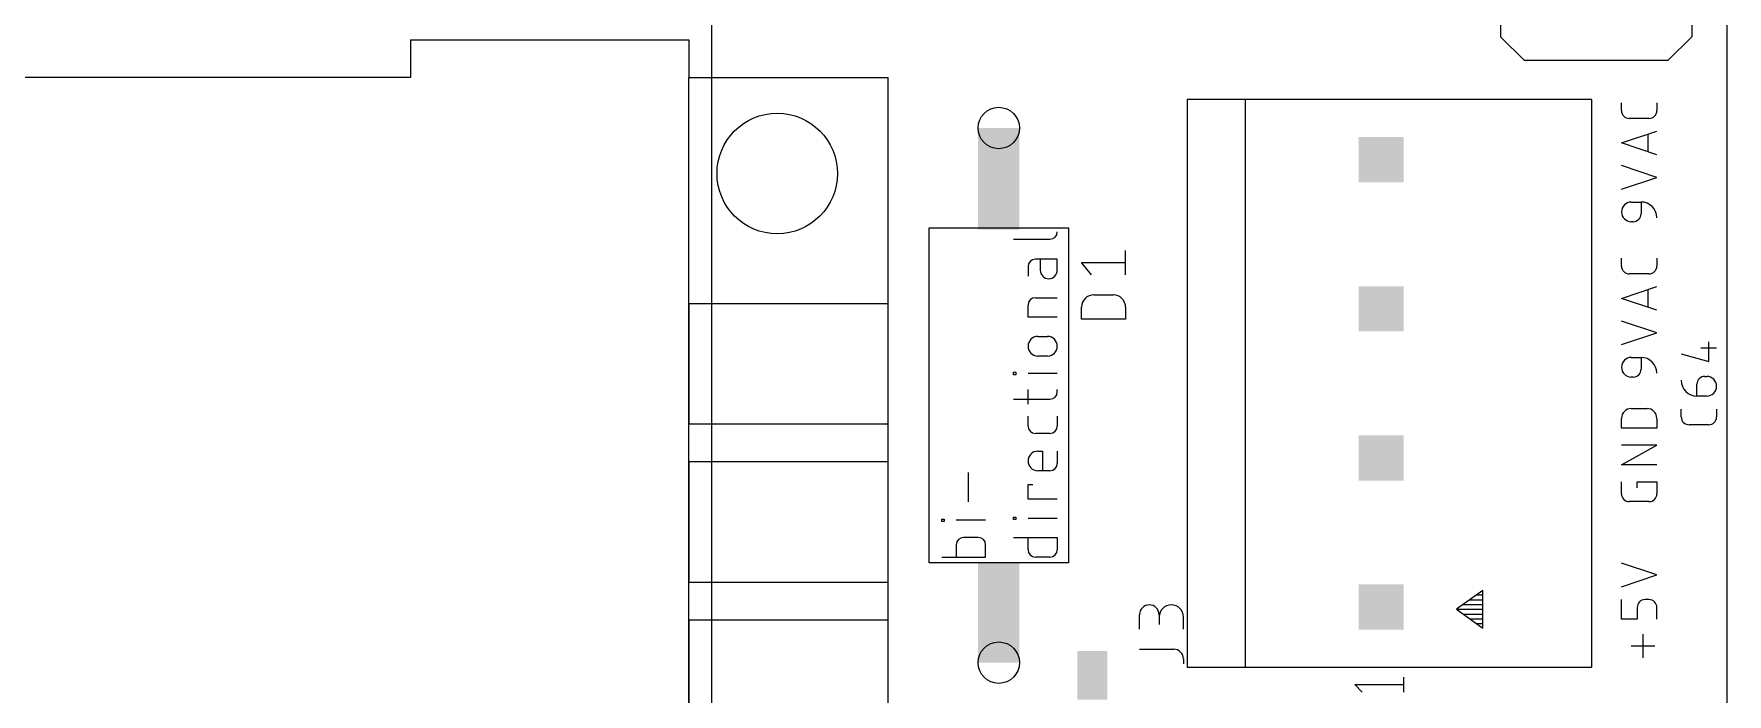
# Model space of a CAD drawing. Extents: x 0 to 90, y 0 to 113.
# Drawn here: x 45 to 90, y 31.91 to 49.45 of the extents above; entities that cross this region are included whole.
import ezdxf

# ---------------------------------------------------------------- set-up
doc = ezdxf.new("R2010")
doc.units = 0
for name, color, linetype in [('20', 30, 'CONTINUOUS'), ('21', 253, 'CONTINUOUS'), ('25', 253, 'CONTINUOUS'), ('51', 253, 'CONTINUOUS')]:
    doc.layers.add(name, color=color, linetype=linetype)

# ---------------------------------------------------------------- blocks, each defined once
blk = doc.blocks.new('RECT')
blk.add_solid([(-0.5, -0.5), (0.5, -0.5), (-0.5, 0.5), (0.5, 0.5)])

msp = doc.modelspace()

# ---------------------------------------------------------------- linework, layer by layer
at = {"layer": '20'}
msp.add_line((90, 0), (90, 84), dxfattribs=at)
msp.add_circle((64.755, 45.7375), 1.6, dxfattribs=at)
at = {"layer": '21'}
for p, q in [((63.005, 52.9875), (63.005, 0.9875)), ((83.9788, 50.6412), (83.9788, 49.3713)), ((89.0588, 50.6412), (89.0588, 49.3713)), ((55.005, 49.2875), (55.005, 48.2875)), ((55.005, 49.2875), (62.405, 49.2875)), ((62.405, 49.2875), (62.405, 48.2875)), ((83.9788, 49.3713), (84.6138, 48.7363)), ((89.0588, 49.3713), (88.4237, 48.7363)), ((88.4237, 48.7363), (84.6138, 48.7363)), ((55.005, 48.2875), (27.005, 48.2875)), ((62.405, 48.2875), (67.705, 48.2875)), ((62.405, 5.6875), (62.405, 48.2875)), ((67.705, 5.6875), (67.705, 48.2875)), ((77.2037, 47.7037), (75.6538, 47.7037)), ((75.6538, 47.7037), (75.6538, 32.6238)), ((86.4038, 47.7037), (77.2037, 47.7037)), ((77.2037, 32.6238), (77.2037, 47.7037)), ((86.4038, 32.6238), (86.4038, 47.7037)), ((87.1919, 47.4078), (87.1919, 47.6166)), ((88.1317, 47.6166), (88.1317, 47.4078)), ((87.1919, 46.5482), (88.1317, 46.8615)), ((87.9228, 47.199), (87.4007, 47.199)), ((88.1317, 46.2349), (87.1919, 46.5482)), ((87.8967, 46.7831), (87.8967, 46.3132)), ((88.1317, 45.6338), (87.1919, 45.9471)), ((87.1919, 45.3205), (88.1317, 45.6338)), ((87.4529, 44.9805), (87.714, 44.9805)), ((87.714, 44.9805), (87.714, 44.6672)), ((68.7938, 35.3963), (68.7938, 44.2963)), ((68.7938, 44.2963), (72.4938, 44.2963)), ((72.4938, 44.2963), (72.4938, 35.3963)), ((87.5051, 44.4584), (87.4529, 44.4584)), ((87.1919, 43.2803), (87.1919, 43.4892)), ((88.1317, 43.4892), (88.1317, 43.2803)), ((87.9228, 43.0715), (87.4007, 43.0715)), ((87.1919, 42.4207), (88.1317, 42.734)), ((88.1317, 42.1074), (87.1919, 42.4207)), ((87.8967, 42.6556), (87.8967, 42.1857)), ((62.405, 42.2875), (62.405, 39.0875)), ((62.405, 42.2875), (67.705, 42.2875)), ((88.1317, 41.5063), (87.1919, 41.8196)), ((87.1919, 41.193), (88.1317, 41.5063)), ((88.7794, 40.951), (89.5103, 40.7422)), ((89.3015, 41.1077), (89.7191, 41.1077)), ((89.5103, 40.7422), (89.5103, 41.2643)), ((87.4529, 40.853), (87.714, 40.853)), ((87.714, 40.853), (87.714, 40.5397)), ((87.5051, 40.3309), (87.4529, 40.3309)), ((89.197, 39.8278), (89.197, 40.141)), ((89.4059, 40.3499), (89.4581, 40.3499)), ((89.4581, 39.8278), (89.197, 39.8278)), ((87.1919, 38.9731), (87.1919, 39.2341)), ((87.4529, 39.4952), (87.8706, 39.4952)), ((88.1317, 39.2341), (88.1317, 38.9731)), ((88.7794, 39.2721), (88.7794, 39.4809)), ((89.7191, 39.4809), (89.7191, 39.2721)), ((62.405, 39.0875), (67.705, 39.0875)), ((88.1317, 38.9731), (87.1919, 38.9731)), ((89.5103, 39.0632), (88.9882, 39.0632)), ((87.1919, 37.9977), (88.1317, 38.5198)), ((88.1317, 38.5198), (87.1919, 38.5198)), ((62.405, 38.0875), (62.405, 34.8875)), ((62.405, 38.0875), (67.705, 38.0875)), ((88.1317, 37.9977), (87.1919, 37.9977)), ((87.1919, 37.2312), (87.1919, 37.5444)), ((87.6095, 37.3878), (87.6095, 37.5444)), ((87.6095, 37.5444), (88.1317, 37.5444)), ((88.1317, 37.5444), (88.1317, 37.2312)), ((87.9228, 37.0223), (87.4007, 37.0223)), ((72.4938, 35.3963), (68.7938, 35.3963)), ((88.1317, 35.0761), (87.1919, 35.3894)), ((62.405, 34.8875), (67.705, 34.8875)), ((83.5038, 34.6638), (82.8038, 34.1638)), ((83.5038, 33.6638), (83.5038, 34.6638)), ((87.1919, 34.7629), (88.1317, 35.0761)), ((82.9805, 34.29), (83.5038, 34.29)), ((83.1583, 34.417), (83.5038, 34.417)), ((83.3361, 34.544), (83.5038, 34.544)), ((87.1919, 33.9007), (87.1919, 34.4228)), ((87.6095, 34.2139), (87.6095, 33.9007)), ((87.9228, 34.4228), (87.8184, 34.4228)), ((88.1317, 33.9007), (88.1317, 34.2139)), ((62.405, 33.8875), (62.405, 30.6875)), ((62.405, 33.8875), (67.705, 33.8875)), ((82.8038, 34.1638), (83.5038, 33.6638)), ((82.8048, 34.163), (83.5038, 34.163)), ((82.9826, 34.036), (83.5038, 34.036)), ((83.1604, 33.909), (83.5038, 33.909)), ((83.3382, 33.782), (83.5038, 33.782)), ((87.6095, 33.9007), (87.1919, 33.9007)), ((87.7662, 32.8731), (87.7662, 33.4996)), ((88.0794, 33.1864), (87.4529, 33.1864)), ((75.6538, 32.6238), (77.2037, 32.6238)), ((77.2037, 32.6238), (86.4038, 32.6238)), ((80.3038, 31.9638), (80.1038, 32.1638)), ((80.1038, 32.1638), (81.4038, 32.1638)), ((81.4038, 31.9638), (81.4038, 32.3638))]:
    msp.add_line(p, q, dxfattribs=at)
for centre, radius, start, end in [((87.4007, 47.4078), 0.2089, 180.0017, 270), ((87.9228, 47.4078), 0.2088, 270, 0), ((87.4529, 44.7194), 0.2611, 90, 270), ((87.5051, 44.6672), 0.2088, 270, 0), ((87.714, 44.5628), 0.4177, 0, 90), ((87.4007, 43.2803), 0.2089, 180.0017, 270), ((87.9228, 43.2803), 0.2088, 270, 0), ((87.4529, 40.5919), 0.2611, 90, 270), ((87.5051, 40.5397), 0.2088, 270, 0), ((87.714, 40.4353), 0.4177, 0, 90), ((89.197, 40.2455), 0.4177, 180.0009, 270), ((89.4059, 40.141), 0.2088, 90, 180), ((89.4581, 40.0888), 0.2611, 270, 90), ((87.4529, 39.2341), 0.2611, 90, 180), ((87.8706, 39.2341), 0.2611, 359.9993, 90), ((88.9882, 39.2721), 0.2089, 180.0017, 270), ((89.5103, 39.2721), 0.2088, 270, 0), ((87.4007, 37.2312), 0.2089, 180.0017, 270), ((87.9228, 37.2312), 0.2088, 270, 0), ((87.8184, 34.2139), 0.2088, 90, 180), ((87.9228, 34.2139), 0.2088, 0, 90)]:
    msp.add_arc(centre, radius, start, end, dxfattribs=at)
at = {"layer": '25'}
for p, q in [((74.013, 43.0463), (74.013, 43.6955)), ((73.1042, 43.0463), (72.8445, 43.3709)), ((72.8445, 43.3709), (74.013, 43.3709)), ((73.1691, 42.5144), (73.6884, 42.5144)), ((72.8445, 41.8652), (72.8445, 42.1898)), ((74.013, 41.8652), (72.8445, 41.8652)), ((74.013, 42.1898), (74.013, 41.8652)), ((74.3846, 33.6314), (74.3846, 34.0208)), ((74.9038, 34.0208), (74.9038, 33.7612)), ((75.553, 33.6314), (75.553, 33.9559)), ((74.3846, 33.104), (75.2933, 33.104)), ((75.553, 32.8444), (75.553, 32.7146))]:
    msp.add_line(p, q, dxfattribs=at)
for centre, radius, start, end in [((73.1691, 42.1898), 0.3246, 90, 180), ((73.6884, 42.1898), 0.3246, 359.9994, 90), ((74.6442, 34.0208), 0.2596, 0, 180), ((75.2284, 33.9559), 0.3246, 0, 180), ((75.2933, 32.8444), 0.2596, 0, 90)]:
    msp.add_arc(centre, radius, start, end, dxfattribs=at)
at = {"layer": '51'}
for p, q in [((71.0308, 43.9917), (72.0045, 43.9917)), ((71.4203, 43.2667), (71.4203, 43.0071)), ((72.1992, 43.4615), (71.615, 43.4615)), ((71.7448, 43.4615), (71.7448, 43.1694)), ((72.1992, 43.1694), (72.1992, 43.4615)), ((71.615, 42.4387), (72.1992, 42.4387)), ((71.4203, 41.9194), (71.4203, 42.2439)), ((72.1992, 41.9194), (71.4203, 41.9194)), ((71.6799, 41.41), (71.9396, 41.41)), ((71.9396, 40.8907), (71.6799, 40.8907)), ((71.0308, 40.394), (71.0308, 40.4589)), ((71.0308, 40.4589), (71.0957, 40.4589)), ((71.0957, 40.394), (71.0308, 40.394)), ((71.0957, 40.4589), (71.0957, 40.394)), ((72.1992, 40.4264), (71.4203, 40.4264)), ((71.0308, 39.7427), (72.0045, 39.7427)), ((71.4203, 39.6129), (71.4203, 40.0023)), ((72.1992, 39.9374), (72.1992, 40.0023)), ((71.4203, 39.0293), (71.4203, 39.289)), ((72.1992, 39.289), (72.1992, 39.0293)), ((72.0045, 38.8346), (71.615, 38.8346)), ((71.6799, 38.362), (71.8097, 38.362)), ((71.8097, 38.362), (71.8097, 37.8427)), ((72.1992, 38.362), (72.1992, 38.0374)), ((72.0045, 37.8427), (71.6799, 37.8427)), ((69.8398, 37.0153), (69.8398, 37.7942)), ((71.4203, 37.0873), (71.4203, 37.4768)), ((71.4203, 37.4768), (71.5501, 37.4768)), ((72.1992, 37.0873), (71.4203, 37.0873)), ((69.1258, 36.496), (69.1258, 36.5609)), ((69.1258, 36.5609), (69.1907, 36.5609)), ((69.1907, 36.496), (69.1258, 36.496)), ((69.1907, 36.5609), (69.1907, 36.496)), ((70.2942, 36.5284), (69.5153, 36.5284)), ((71.0308, 36.5459), (71.0308, 36.6108)), ((71.0308, 36.6108), (71.0957, 36.6108)), ((71.0957, 36.5459), (71.0308, 36.5459)), ((71.0957, 36.6108), (71.0957, 36.5459)), ((72.1992, 36.5783), (71.4203, 36.5783)), ((70.0995, 36.0701), (69.71, 36.0701)), ((71.0308, 36.0701), (72.1992, 36.0701)), ((71.4203, 35.7455), (71.4203, 36.0701)), ((72.1992, 36.0701), (72.1992, 35.7455)), ((69.1258, 35.5508), (70.2942, 35.5508)), ((69.5153, 35.8754), (69.5153, 35.5508)), ((70.2942, 35.5508), (70.2942, 35.8754)), ((72.0045, 35.5508), (71.615, 35.5508))]:
    msp.add_line(p, q, dxfattribs=at)
for centre in [(70.6437, 46.9462), (70.6437, 32.7463)]:
    msp.add_circle(centre, 0.55, dxfattribs=at)
for centre, radius, start, end in [((72.0045, 44.1865), 0.1947, 270, 0), ((71.615, 43.2667), 0.1947, 90, 180), ((71.972, 43.1694), 0.2272, 180, 0), ((71.615, 42.2439), 0.1947, 90.0009, 180), ((71.6799, 41.1503), 0.2596, 90, 270), ((71.9396, 41.1503), 0.2596, 270, 90), ((72.0045, 39.9374), 0.1947, 270, 0), ((71.615, 39.0293), 0.1947, 180, 270), ((72.0045, 39.0293), 0.1947, 270, 0), ((71.6799, 38.1023), 0.2596, 90, 270), ((72.0045, 38.0374), 0.1947, 270, 0), ((69.71, 35.8754), 0.1947, 90, 180), ((70.0995, 35.8754), 0.1947, 0, 90), ((71.615, 35.7455), 0.1947, 180, 270), ((72.0045, 35.7455), 0.1947, 270, 0)]:
    msp.add_arc(centre, radius, start, end, dxfattribs=at)

# ---------------------------------------------------------------- block references
at = {"layer": '21', "yscale": 1.1, "rotation": 270}
for p, xscale in [((70.6437, 45.0963), 1.7), ((70.6437, 34.5712), 1.65)]:
    msp.add_blockref('RECT', p, dxfattribs=dict(at, xscale=xscale))
at = {"layer": '51', "yscale": 1.1, "rotation": 270}
for p in [(70.6437, 46.4462), (70.6437, 33.2463)]:
    msp.add_blockref('RECT', p, dxfattribs=at)
at = {"layer": '51', "rotation": 90}
for p, xscale, yscale in [((80.8038, 46.1038), 1.2, 1.2), ((80.8038, 42.1438), 1.2, 1.2), ((80.8038, 38.1838), 1.2, 1.2), ((80.8038, 34.2238), 1.2, 1.2), ((73.1287, 32.41), 1.3, 0.8)]:
    msp.add_blockref('RECT', p, dxfattribs=dict(at, xscale=xscale, yscale=yscale))

doc.saveas('drawing.dxf')
